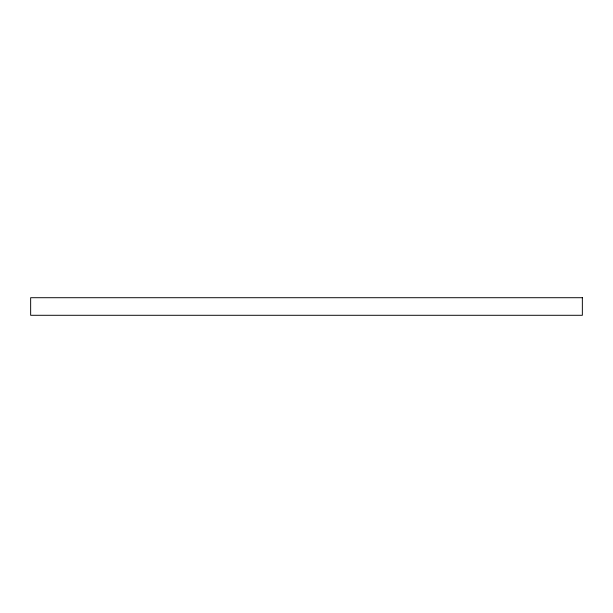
<?xml version="1.0" encoding="UTF-8"?>
<svg xmlns="http://www.w3.org/2000/svg" width="613" height="613" viewBox="0 0 613 613"><rect width="100%" height="100%" fill="white"/><g stroke="black" fill="none" stroke-linecap="round" stroke-linejoin="round"><path stroke-width="0.92" d="M582.35 297.711L30.65 297.711L30.65 315.289L582.35 315.289L582.35 297.711"/></g></svg>
